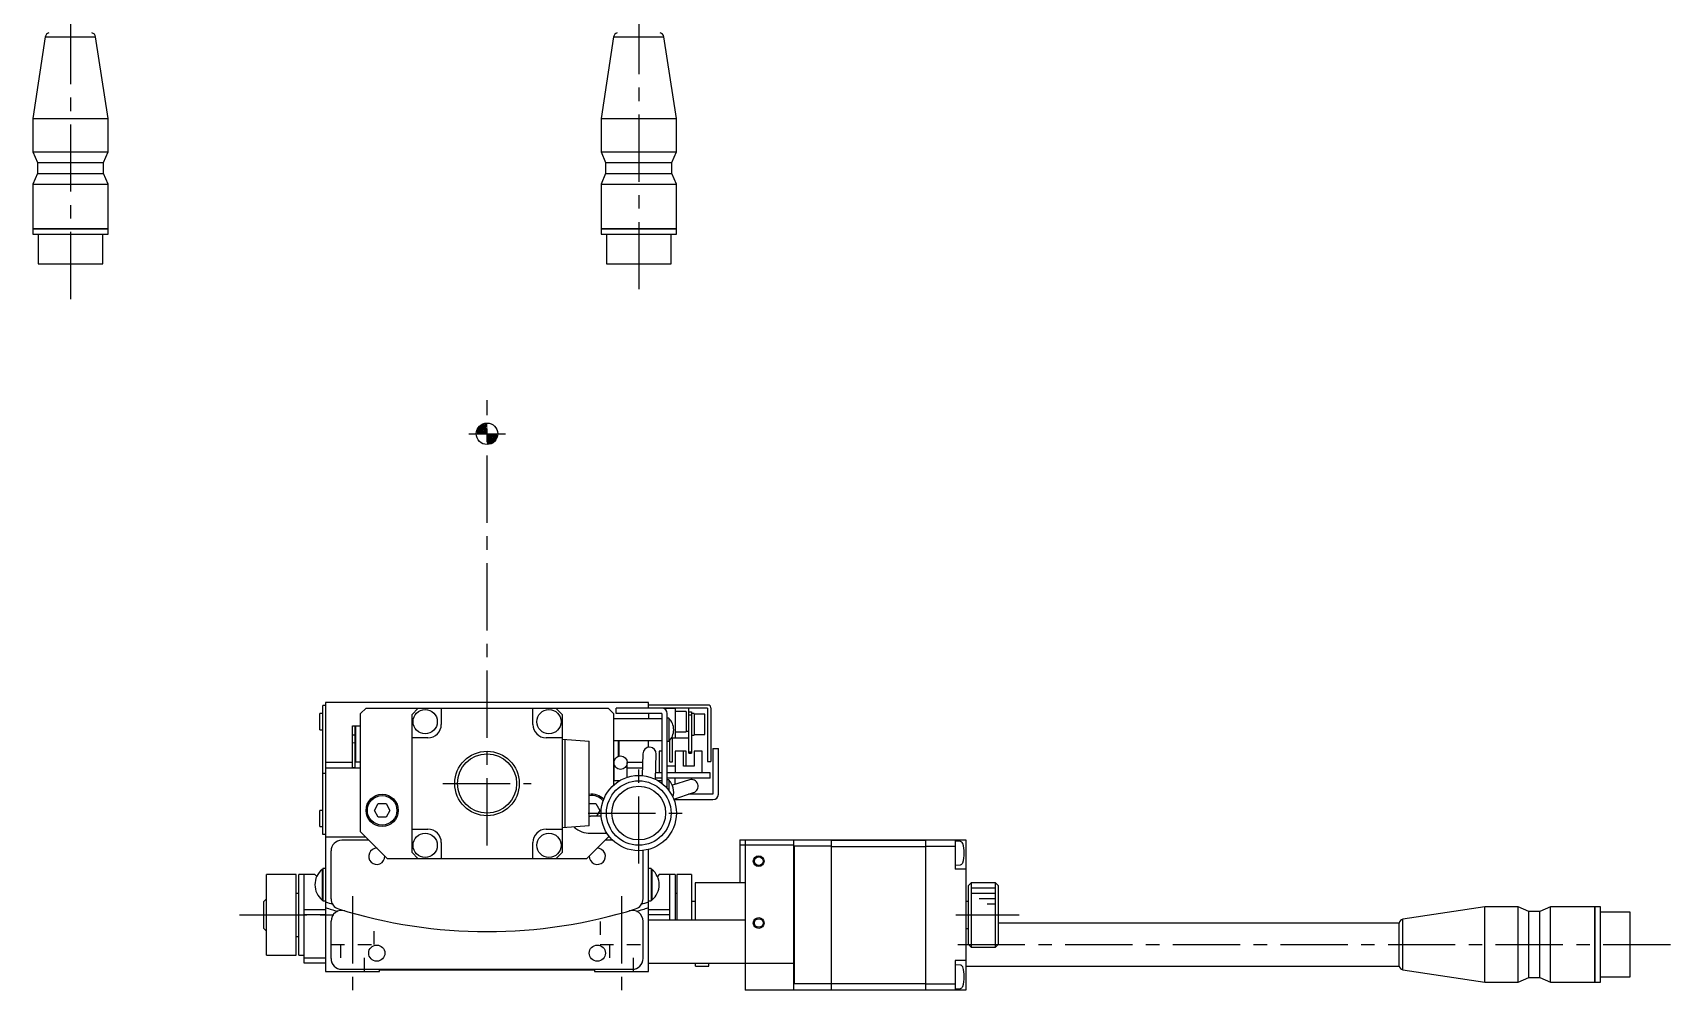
# Model space of a CAD drawing. Extents: x -269 to 423, y 17 to 487.
# Drawn here: x -242.4 to 62.6, y 23.9 to 202.9 of the extents above; entities that cross this region are included whole.
import ezdxf

# ---------------------------------------------------------------- set-up
doc = ezdxf.new("R2010")
doc.units = 0
doc.header["$LTSCALE"] = 10
doc.linetypes.add('CENTER', pattern=[2, 1.25, -0.25, 0.25, -0.25])
doc.linetypes.add('DOT', pattern=[0.5, 0.25, -0.25])
doc.layers.add('1', color=7, linetype='CONTINUOUS')
doc.layers.add('21', color=7, linetype='CONTINUOUS')

# ---------------------------------------------------------------- blocks, each defined once
blk = doc.blocks.new('AID3219')
at = {"layer": '21', "color": 7, "linetype": 'CONTINUOUS'}
blk.add_circle((-157.942498, 128.284112), 2, dxfattribs=at)
for centre, radius, start, end in [((-157.942498, 128.284112), 1.8, 90, 180), ((-157.942498, 128.284112), 1.6, 90, 180), ((-157.942498, 128.284112), 1.4, 90, 179.999955), ((-157.942498, 128.284112), 1.2, 90, 179.99997), ((-157.942498, 128.284112), 1, 90, 179.999964), ((-157.9425, 128.284114), 0.799999, 89.999799, 180.000086), ((-157.942498, 128.284112), 0.6, 89.99994, 180), ((-157.942498, 128.284112), 0.4, 90, 180), ((-157.942498, 128.284112), 0.2, 90, 180), ((-157.942498, 128.284112), 0.6, 269.99994, 0), ((-157.942498, 128.284112), 1.8, 270, 0), ((-157.942498, 128.284112), 1.6, 270, 0), ((-157.942498, 128.284112), 0.4, 270, 0), ((-157.942498, 128.284112), 0.2, 270, 0), ((-157.942498, 128.284112), 1.2, 270, 359.99997), ((-157.942498, 128.284112), 1.4, 270, 359.999955), ((-157.942498, 128.284112), 1, 270, 359.999964), ((-157.9425, 128.284114), 0.799999, 270.000201, 359.999914)]:
    blk.add_arc(centre, radius, start, end, dxfattribs=at)

msp = doc.modelspace()

# ---------------------------------------------------------------- linework, layer by layer
at = {"layer": '1', "color": 4, "linetype": 'CENTER'}
for p, q in [((-129.742498, 287.66172), (-129.742498, 152.66172)), ((-235.383372, 285.821182), (-235.383372, 152.66172)), ((-157.942498, 51.72192), (-157.942498, 134.548227)), ((-161.342498, 128.284112), (-154.542498, 128.284112)), ((-129.742498, 48.334114), (-129.742498, 67.134111)), ((-166.142498, 63.234112), (-149.742498, 63.234112)), ((-139.142497, 57.734112), (-120.3425, 57.734112)), ((-182.942498, 42.281625), (-182.942498, 23.853359)), ((-132.942498, 42.281625), (-132.942498, 23.853359)), ((-203.939103, 38.784112), (-185.727639, 38.784112)), ((-70.769859, 38.784112), (-59.007536, 38.784112)), ((-70.447333, 33.284112), (62.557501, 33.284112))]:
    msp.add_line(p, q, dxfattribs=at)
at = {"layer": '1', "color": 7, "linetype": 'CONTINUOUS'}
for p, q in [((-240.067697, 202.145705), (-242.383371, 186.911722)), ((-240.067697, 202.145705), (-230.699046, 202.145705)), ((-228.383373, 186.911722), (-230.699046, 202.145705)), ((-134.426824, 202.145705), (-136.742497, 186.911722)), ((-134.426824, 202.145705), (-125.058173, 202.145705)), ((-122.742499, 186.911722), (-125.058173, 202.145705)), ((-242.383371, 186.911722), (-242.383371, 180.718723)), ((-242.383371, 186.911722), (-228.383373, 186.911722)), ((-228.383373, 180.718723), (-228.383373, 186.911722)), ((-136.742497, 186.911722), (-136.742497, 180.718723)), ((-136.742497, 186.911722), (-122.742499, 186.911722)), ((-122.742499, 180.718723), (-122.742499, 186.911722)), ((-242.383371, 180.718723), (-241.533372, 178.718723)), ((-242.383371, 180.718723), (-228.383373, 180.718723)), ((-229.233372, 178.718723), (-228.383373, 180.718723)), ((-136.742497, 180.718723), (-135.892498, 178.718723)), ((-136.742497, 180.718723), (-122.742499, 180.718723)), ((-123.592498, 178.718723), (-122.742499, 180.718723)), ((-241.533372, 178.718723), (-241.533372, 176.718723)), ((-241.533372, 178.718723), (-229.233372, 178.718723)), ((-229.233372, 176.718723), (-229.233372, 178.718723)), ((-135.892498, 178.718723), (-135.892498, 176.718723)), ((-135.892498, 178.718723), (-123.592498, 178.718723)), ((-123.592498, 176.718723), (-123.592498, 178.718723)), ((-241.533372, 176.718723), (-242.383371, 174.718723)), ((-242.383371, 174.718723), (-242.383371, 166.461723)), ((-242.383371, 174.718723), (-228.383373, 174.718723)), ((-241.533372, 176.718723), (-229.233372, 176.718723)), ((-228.383373, 174.718723), (-229.233372, 176.718723)), ((-228.383373, 166.461723), (-228.383373, 174.718723)), ((-135.892498, 176.718723), (-136.742497, 174.718723)), ((-136.742497, 174.718723), (-136.742497, 166.461723)), ((-136.742497, 174.718723), (-122.742499, 174.718723)), ((-135.892498, 176.718723), (-123.592498, 176.718723)), ((-122.742499, 174.718723), (-123.592498, 176.718723)), ((-122.742499, 166.461723), (-122.742499, 174.718723)), ((-242.383371, 166.461723), (-242.333371, 166.411723)), ((-242.383371, 166.461723), (-228.383373, 166.461723)), ((-242.383371, 166.411723), (-242.383371, 165.411721)), ((-242.383371, 166.411723), (-228.383373, 166.411723)), ((-242.383371, 165.411721), (-228.383373, 165.411721)), ((-241.38337, 165.411721), (-241.38337, 159.91172)), ((-229.383374, 159.91172), (-229.383374, 165.411721)), ((-228.433373, 166.411723), (-228.383373, 166.461723)), ((-228.383373, 165.411721), (-228.383373, 166.411723)), ((-136.742497, 166.461723), (-136.692497, 166.411723)), ((-136.742497, 166.461723), (-122.742499, 166.461723)), ((-136.742497, 166.411723), (-136.742497, 165.411721)), ((-136.742497, 166.411723), (-122.742499, 166.411723)), ((-136.742497, 165.411721), (-122.742499, 165.411721)), ((-135.742496, 165.411721), (-135.742496, 159.91172)), ((-123.7425, 159.91172), (-123.7425, 165.411721)), ((-122.792499, 166.411723), (-122.742499, 166.461723)), ((-122.742499, 165.411721), (-122.742499, 166.411723)), ((-241.38337, 159.91172), (-229.383374, 159.91172)), ((-135.742496, 159.91172), (-123.7425, 159.91172)), ((-188.442498, 53.734112), (-188.442498, 77.734112)), ((-187.942498, 77.734112), (-188.442498, 77.734112)), ((-127.942498, 78.284112), (-187.942498, 78.284112)), ((-187.942498, 78.284112), (-187.942498, 28.284112)), ((-180.442498, 77.234112), (-181.442498, 76.234112)), ((-180.442498, 77.234112), (-135.442498, 77.234112)), ((-170.742498, 77.234112), (-171.942498, 76.034112)), ((-166.442498, 77.234112), (-166.442498, 74.234112)), ((-149.442498, 74.234112), (-149.442498, 77.234112)), ((-143.942498, 76.034112), (-145.142498, 77.234112)), ((-134.442498, 76.234112), (-135.442498, 77.234112)), ((-116.942498, 77.234112), (-133.942498, 77.234112)), ((-133.942498, 76.234112), (-133.942498, 77.234112)), ((-127.942498, 77.234112), (-127.942498, 78.284112)), ((-116.842498, 77.834112), (-127.942498, 77.834112)), ((-122.942498, 77.184112), (-125.130248, 77.184112)), ((-122.942498, 77.234112), (-122.942498, 71.734112)), ((-120.942498, 76.634112), (-122.942498, 76.634112)), ((-120.942498, 76.634112), (-120.942498, 72.834112)), ((-120.442498, 68.85519), (-120.442498, 77.234112)), ((-120.442498, 76.560004), (-119.942498, 76.560004)), ((-119.942498, 76.560004), (-119.942498, 68.85519)), ((-116.942498, 77.234112), (-116.942498, 67.334112)), ((-116.342498, 77.334112), (-116.342498, 67.334112)), ((-188.442498, 76.234112), (-189.042498, 76.234112)), ((-189.042498, 73.234112), (-189.042498, 76.234112)), ((-189.042498, 73.234112), (-188.442498, 73.234112)), ((-182.942498, 73.975472), (-181.442498, 73.975472)), ((-182.942498, 66.097167), (-182.942498, 73.975472)), ((-182.442498, 66.097167), (-182.442498, 73.947857)), ((-182.392498, 73.925495), (-182.436235, 73.951313)), ((-182.436235, 73.951313), (-181.442498, 73.951313)), ((-182.392498, 73.925495), (-182.392498, 67.259548)), ((-181.442498, 73.925495), (-182.392498, 73.925495)), ((-181.442498, 54.234112), (-181.442498, 76.234112)), ((-171.942498, 76.034112), (-171.942498, 50.434112)), ((-143.942498, 50.434112), (-143.942498, 76.034112)), ((-134.442498, 76.234112), (-134.442498, 62.921596)), ((-125.442498, 75.234112), (-134.442498, 75.234112)), ((-125.442498, 76.234112), (-133.942498, 76.234112)), ((-127.942498, 76.234112), (-127.942498, 75.234112)), ((-125.442498, 76.234112), (-125.442498, 63.257697)), ((-124.442498, 62.306856), (-124.442498, 76.234112)), ((-124.150251, 75.384112), (-124.442498, 75.384112)), ((-124.150251, 75.384112), (-124.150251, 71.084112)), ((-120.442498, 76.009316), (-119.942498, 76.009316)), ((-119.442498, 76.234112), (-119.942498, 76.234112)), ((-119.442498, 76.234112), (-119.442498, 72.234112)), ((-117.442498, 76.134112), (-119.442498, 76.134112)), ((-117.442498, 72.334112), (-117.442498, 76.134112)), ((-182.442498, 72.217092), (-182.942498, 72.25396)), ((-182.942498, 70.799127), (-182.442498, 70.830729)), ((-168.942498, 71.734112), (-171.942498, 71.734112)), ((-143.942498, 71.734112), (-146.942498, 71.734112)), ((-143.942498, 71.484112), (-138.942498, 71.134482)), ((-143.442498, 55.019076), (-143.442498, 71.449149)), ((-138.942498, 55.333746), (-138.942498, 71.134478)), ((-134.442498, 71.234112), (-125.442498, 71.234112)), ((-133.492498, 68.305935), (-133.492498, 71.234112)), ((-133.442498, 71.234112), (-133.442498, 68.320376)), ((-127.942498, 69.968009), (-127.942498, 71.234112)), ((-124.442498, 71.084112), (-124.150251, 71.084112)), ((-123.942498, 67.234112), (-123.942498, 71.307976)), ((-123.644422, 71.734112), (-120.442498, 71.734112)), ((-123.442498, 67.234112), (-123.442498, 71.734112)), ((-122.942498, 72.834112), (-120.942498, 72.834112)), ((-120.442498, 72.880238), (-120.942498, 72.880238)), ((-119.942498, 72.234112), (-119.442498, 72.234112)), ((-119.442498, 72.334112), (-117.442498, 72.334112)), ((-187.942498, 67.209527), (-182.942498, 67.209527)), ((-182.392498, 67.259548), (-182.437422, 67.187463)), ((-181.442498, 67.187463), (-182.437422, 67.187463)), ((-182.392498, 67.259548), (-181.442498, 67.259548)), ((-134.442498, 67.259548), (-134.362045, 67.259548)), ((-134.368474, 67.187463), (-134.442498, 67.187463)), ((-134.370724, 67.112501), (-134.370724, 63.734112)), ((-131.874495, 67.209527), (-129.0465, 67.209527)), ((-131.870724, 64.402744), (-131.870724, 67.112501)), ((-128.991737, 68.777737), (-129.133869, 64.707602)), ((-126.656457, 64.017132), (-126.49326, 68.690488)), ((-125.442498, 69.234112), (-125.942498, 69.234112)), ((-125.942498, 69.234112), (-125.942498, 65.234112)), ((-123.942498, 67.234112), (-123.442498, 67.234112)), ((-120.942498, 69.234112), (-122.942498, 69.234112)), ((-122.942498, 69.234112), (-122.942498, 65.234112)), ((-121.442498, 66.434112), (-121.442498, 69.234112)), ((-120.942498, 66.434112), (-120.942498, 69.234112)), ((-120.442498, 69.115662), (-119.942498, 69.115662)), ((-120.442498, 68.85519), (-119.942498, 68.85519)), ((-117.942498, 69.234112), (-119.442498, 69.234112)), ((-119.442498, 69.234112), (-119.442498, 66.434112)), ((-117.942498, 65.234112), (-117.942498, 69.234112)), ((-116.942498, 67.334112), (-116.342498, 67.334112)), ((-115.942498, 69.734112), (-115.942498, 61.234112)), ((-115.942498, 69.734112), (-114.942498, 69.734112)), ((-114.942498, 61.234112), (-114.942498, 69.734112)), ((-187.942498, 65.109232), (-188.442498, 65.109232)), ((-181.442498, 66.097167), (-187.942498, 66.097167)), ((-182.942498, 66.234112), (-182.442498, 66.234112)), ((-134.370724, 66.097167), (-134.442498, 66.097167)), ((-129.085344, 66.097167), (-131.870724, 66.097167)), ((-125.442498, 64.234112), (-126.64888, 64.234112)), ((-125.442498, 65.234112), (-126.613959, 65.234112)), ((-122.942498, 66.434112), (-124.442498, 66.434112)), ((-116.442498, 65.234112), (-124.442498, 65.234112)), ((-116.442498, 64.234112), (-124.442498, 64.234112)), ((-122.942498, 63.073681), (-122.942498, 64.234112)), ((-119.442498, 66.434112), (-121.442498, 66.434112)), ((-116.442498, 64.234112), (-116.442498, 65.234112)), ((-133.348048, 63.734112), (-134.442498, 63.734112)), ((-125.442498, 63.734112), (-126.136949, 63.734112)), ((-124.150251, 63.884112), (-124.442498, 63.884112)), ((-124.150251, 63.884112), (-124.150251, 61.944427)), ((-120.32877, 63.922933), (-123.478161, 62.899634)), ((-123.247948, 60.345778), (-119.556227, 61.545292)), ((-115.942498, 61.234112), (-120.513939, 61.234112)), ((-188.442498, 58.234112), (-189.042498, 58.234112)), ((-189.042498, 55.234112), (-189.042498, 58.234112)), ((-178.885874, 58.234112), (-178.164186, 59.484112)), ((-178.164186, 56.984112), (-178.885874, 58.234112)), ((-178.164186, 59.484112), (-176.720811, 59.484112)), ((-176.720811, 59.484112), (-175.999123, 58.234112)), ((-175.999123, 58.234112), (-176.720811, 56.984112)), ((-138.942498, 59.484112), (-137.720811, 59.484112)), ((-137.720811, 59.484112), (-136.999123, 58.234112)), ((-136.999123, 58.234112), (-137.613736, 57.169572)), ((-123.204151, 60.234112), (-115.942498, 60.234112)), ((-189.042498, 55.234112), (-188.442498, 55.234112)), ((-176.720811, 56.984112), (-178.164186, 56.984112)), ((-138.942498, 55.333752), (-143.942498, 54.984112)), ((-136.719695, 57.169572), (-138.693969, 57.169572)), ((-187.942498, 53.734112), (-188.442498, 53.734112)), ((-187.942498, 53.284112), (-180.492498, 53.284112)), ((-179.892498, 52.684112), (-184.942498, 52.684112)), ((-181.442498, 54.234112), (-176.442498, 49.234112)), ((-171.942498, 54.734112), (-168.942498, 54.734112)), ((-166.442498, 52.234112), (-166.442498, 49.234112)), ((-149.442498, 49.234112), (-149.442498, 52.234112)), ((-146.942498, 54.734112), (-143.942498, 54.734112)), ((-139.442498, 49.234112), (-135.255745, 53.420866)), ((-138.693969, 53.969572), (-135.644042, 53.969572)), ((-134.589919, 52.684112), (-135.992498, 52.684112)), ((-135.392498, 53.284112), (-135.145968, 53.284112)), ((-110.942498, 52.784112), (-110.942498, 44.784112)), ((-110.942498, 52.784112), (-68.942498, 52.784112)), ((-109.942498, 52.784112), (-109.942498, 24.784112)), ((-100.892498, 52.784112), (-100.942498, 52.734112)), ((-100.942498, 24.784112), (-100.942498, 52.784112)), ((-93.942498, 52.784112), (-93.942498, 24.784112)), ((-93.942498, 52.684112), (-76.442498, 52.684112)), ((-76.442498, 52.784112), (-76.442498, 24.784112)), ((-70.942498, 52.784112), (-70.942498, 47.284112)), ((-69.957219, 52.447912), (-70.942498, 52.534112)), ((-68.942498, 52.784112), (-68.942498, 24.784112)), ((-186.942498, 41.805585), (-186.942498, 50.684112)), ((-139.442498, 49.234112), (-176.442498, 49.234112)), ((-171.942498, 50.434112), (-170.742498, 49.234112)), ((-145.142498, 49.234112), (-143.942498, 50.434112)), ((-128.942498, 41.805585), (-128.942498, 50.684112)), ((-127.942498, 28.284112), (-127.942498, 50.9695)), ((-100.942498, 51.784112), (-110.942498, 51.784112)), ((-100.942498, 51.684112), (-100.842498, 51.584112)), ((-100.842498, 51.584112), (-100.842498, 25.984112)), ((-93.942498, 51.584112), (-100.842498, 51.584112)), ((-93.942498, 51.542691), (-76.442498, 51.542691)), ((-76.442498, 51.584112), (-70.942498, 51.584112)), ((-193.442498, 46.284112), (-198.942498, 46.284112)), ((-198.942498, 31.284112), (-198.942498, 46.284112)), ((-193.442498, 31.284112), (-193.442498, 46.284112)), ((-189.942498, 46.284112), (-192.942498, 46.284112)), ((-192.942498, 31.284112), (-192.942498, 46.284112)), ((-191.942498, 29.784112), (-191.942498, 46.284112)), ((-189.602284, 45.943898), (-189.942498, 46.284112)), ((-188.602053, 47.244112), (-188.602053, 41.544112)), ((-188.442498, 47.244112), (-188.602053, 47.244112)), ((-188.442498, 47.394112), (-188.442498, 41.394112)), ((-187.942498, 47.394112), (-188.442498, 47.394112)), ((-127.442498, 47.394112), (-127.942498, 47.394112)), ((-127.442498, 47.394112), (-127.442498, 41.394112)), ((-127.282943, 47.244112), (-127.442498, 47.244112)), ((-127.282943, 47.244112), (-127.282943, 41.544112)), ((-125.942498, 46.284112), (-126.282712, 45.943899)), ((-122.942498, 46.284112), (-125.942498, 46.284112)), ((-123.942498, 37.784112), (-123.942498, 46.284112)), ((-122.942498, 46.284112), (-122.942498, 37.784112)), ((-122.642498, 46.284112), (-122.642498, 37.784112)), ((-119.942498, 46.284112), (-122.642498, 46.284112)), ((-119.942498, 46.284112), (-119.942498, 37.784112)), ((-70.942498, 48.034112), (-69.957219, 48.120313)), ((-68.942498, 47.284112), (-70.942498, 47.284112)), ((-192.942498, 42.784112), (-193.442498, 42.784112)), ((-122.642498, 42.784112), (-122.942498, 42.784112)), ((-119.242498, 44.784112), (-119.242498, 37.784112)), ((-109.942498, 44.784112), (-119.242498, 44.784112)), ((-67.942498, 44.784112), (-68.442498, 44.284112)), ((-68.442498, 33.284112), (-68.442498, 44.284112)), ((-67.942498, 44.784112), (-67.942498, 32.784112)), ((-63.442498, 44.784112), (-67.942498, 44.784112)), ((-63.442498, 32.784112), (-63.442498, 44.784112)), ((-62.942498, 44.284112), (-63.442498, 44.784112)), ((-62.942498, 44.284112), (-62.942498, 33.284112)), ((-198.942498, 41.784112), (-199.442498, 41.284112)), ((-199.442498, 36.284112), (-199.442498, 41.284112)), ((-191.942498, 39.784112), (-187.942498, 39.784112)), ((-188.602053, 41.544112), (-188.442498, 41.544112)), ((-188.442498, 41.394112), (-187.942498, 41.394112)), ((-127.942498, 41.394112), (-127.442498, 41.394112)), ((-127.942498, 39.784112), (-123.942498, 39.784112)), ((-127.442498, 41.544112), (-127.282943, 41.544112)), ((-119.242498, 41.284112), (-119.942498, 41.284112)), ((-68.442498, 41.284112), (-68.942498, 41.284112)), ((27.557498, 40.284111), (12.323515, 37.968438)), ((27.557498, 26.284113), (27.557498, 40.284111)), ((33.750497, 40.284111), (27.557498, 40.284111)), ((33.750497, 26.284113), (33.750497, 40.284111)), ((35.750497, 39.434112), (33.750497, 40.284111)), ((39.750497, 40.284111), (37.750497, 39.434112)), ((39.750497, 26.284113), (39.750497, 40.284111)), ((48.007497, 40.284111), (39.750497, 40.284111)), ((48.007497, 26.284113), (48.007497, 40.284111)), ((48.057497, 40.234111), (48.007497, 40.284111)), ((48.057497, 26.284113), (48.057497, 40.284111)), ((49.057499, 40.284111), (48.057497, 40.284111)), ((49.057499, 26.284113), (49.057499, 40.284111)), ((-187.942498, 38.784112), (-191.942498, 38.784112)), ((-186.942498, 30.684112), (-186.942498, 37.623359)), ((-128.942498, 30.684112), (-128.942498, 37.623359)), ((-123.942498, 38.784112), (-127.942498, 38.784112)), ((-109.942498, 37.784112), (-127.942498, 37.784112)), ((11.599842, 37.284112), (-62.942498, 37.284112)), ((11.599842, 29.284112), (11.599842, 37.284112)), ((12.323515, 28.599787), (12.323515, 37.968438)), ((35.750497, 27.134112), (35.750497, 39.434112)), ((37.750497, 39.434112), (35.750497, 39.434112)), ((37.750497, 27.134112), (37.750497, 39.434112)), ((54.5575, 39.28411), (49.057499, 39.28411)), ((54.5575, 27.284114), (54.5575, 39.28411)), ((-199.442498, 36.284112), (-198.942498, 35.784112)), ((-193.442498, 34.784112), (-192.942498, 34.784112)), ((-68.942498, 36.284112), (-68.442498, 36.284112)), ((-198.942498, 31.284112), (-193.442498, 31.284112)), ((-192.942498, 31.284112), (-191.942498, 31.284112)), ((-191.942498, 30.784112), (-187.942498, 30.784112)), ((-68.442498, 33.284112), (-67.942498, 32.784112)), ((-67.942498, 32.784112), (-63.442498, 32.784112)), ((-63.442498, 32.784112), (-62.942498, 33.284112)), ((-187.942498, 29.784112), (-191.942498, 29.784112)), ((-187.942498, 28.284112), (-177.942498, 28.284112)), ((-184.942498, 28.684112), (-130.942498, 28.684112)), ((-177.942498, 28.584112), (-137.942498, 28.584112)), ((-177.942498, 28.284112), (-177.942498, 28.584112)), ((-137.942498, 28.584112), (-137.942498, 28.284112)), ((-137.942498, 28.284112), (-127.942498, 28.284112)), ((-127.942498, 29.784112), (-100.942498, 29.784112)), ((-119.192498, 29.284112), (-119.192498, 29.784112)), ((-119.192498, 29.284112), (-116.692498, 29.284112)), ((-116.692498, 29.284112), (-116.692498, 29.784112)), ((-68.942498, 30.284112), (-70.942498, 30.284112)), ((-70.942498, 30.284112), (-70.942498, 24.784112)), ((-69.957219, 29.447912), (-70.942498, 29.534112)), ((-68.942498, 29.284112), (11.599842, 29.284112)), ((12.323515, 28.599787), (27.557498, 26.284113)), ((-100.942498, 24.784112), (-109.942498, 24.784112)), ((-100.842498, 25.984112), (-100.942498, 25.884112)), ((-100.942498, 24.834112), (-100.892498, 24.784112)), ((-93.942498, 24.784112), (-100.892498, 24.784112)), ((-93.942498, 25.984112), (-100.842498, 25.984112)), ((-93.942498, 26.025534), (-76.442498, 26.025534)), ((-93.942498, 24.884112), (-76.442498, 24.884112)), ((-76.442498, 25.984112), (-70.942498, 25.984112)), ((-68.942498, 24.784112), (-76.442498, 24.784112)), ((-70.942498, 25.034112), (-69.957219, 25.120313)), ((27.557498, 26.284113), (33.750497, 26.284113)), ((33.750497, 26.284113), (35.750497, 27.134112)), ((35.750497, 27.134112), (37.750497, 27.134112)), ((37.750497, 27.134112), (39.750497, 26.284113)), ((39.750497, 26.284113), (48.007497, 26.284113)), ((48.007497, 26.284113), (48.057497, 26.334113)), ((48.057497, 26.284113), (49.057499, 26.284113)), ((49.057499, 27.284114), (54.5575, 27.284114))]:
    msp.add_line(p, q, dxfattribs=at)
at = {"layer": '1', "color": 9, "linetype": 'CONTINUOUS'}
for p, q in [((-63.442498, 43.784112), (-67.942498, 43.784112)), ((-63.442498, 42.784112), (-67.942498, 42.784112)), ((-63.442498, 41.784112), (-66.442498, 41.784112)), ((-63.442498, 40.784112), (-64.942498, 40.784112))]:
    msp.add_line(p, q, dxfattribs=at)
at = {"layer": '1', "color": 9, "linetype": 'DOT'}
for p, q in [((-178.942498, 33.284112), (-178.942498, 37.58629)), ((-136.942498, 37.586099), (-136.942498, 33.284112)), ((-186.942498, 33.284112), (-178.942498, 33.284112)), ((-185.192498, 33.284112), (-185.192498, 28.284112)), ((-180.692498, 28.284112), (-180.692498, 33.284112)), ((-136.942498, 33.284112), (-128.942498, 33.284112)), ((-135.192498, 33.284112), (-135.192498, 28.284112)), ((-130.692498, 28.284112), (-130.692498, 33.284112))]:
    msp.add_line(p, q, dxfattribs=at)
at = {"layer": '1', "color": 7, "linetype": 'CONTINUOUS'}
for centre, radius in [((-169.442498, 74.734112), 2.25), ((-146.442498, 74.734112), 2.25), ((-157.942498, 63.234112), 6), ((-157.942498, 63.234112), 5.5), ((-133.120724, 67.112501), 1.25), ((-129.742498, 57.734112), 6.999999), ((-177.442498, 58.234112), 3), ((-129.742498, 57.734112), 5.999998), ((-129.742498, 57.734112), 5), ((-177.442498, 58.234112), 2.75), ((-169.442498, 51.734112), 2.25), ((-146.442498, 51.734112), 2.25), ((-107.442498, 48.784112), 0.8), ((-107.442498, 37.284112), 0.8), ((-178.442498, 31.684112), 1.5), ((-137.442498, 31.684112), 1.5)]:
    msp.add_circle(centre, radius, dxfattribs=at)
at = {"layer": '1', "color": 9, "linetype": 'CONTINUOUS'}
for centre in [(-107.442498, 48.784112), (-107.442498, 37.284112)]:
    msp.add_circle(centre, 1, dxfattribs=at)
at = {"layer": '1', "color": 7, "linetype": 'CONTINUOUS'}
for centre, radius, start, end in [((-239.095455, 201.911721), 1.000002, 106.733256, 166.468302), ((-231.671289, 201.911721), 1.000002, 13.531698, 73.266744), ((-133.454581, 201.911721), 1.000002, 106.733256, 166.468302), ((-126.030415, 201.911721), 1.000002, 13.531698, 73.266744), ((-125.442498, 76.234112), 1, 0, 90), ((-116.842498, 77.334112), 0.5, 0, 90), ((-212.392498, 128.234112), 62, 298.885743, 298.892354), ((-168.942498, 74.234112), 2.5, 270, 0), ((-146.942498, 74.234112), 2.5, 180, 270), ((-126.242498, 73.234112), 3, 314.220044, 45.779956), ((-212.392498, 128.234112), 68, 296.132033, 296.136797), ((-127.742498, 68.734112), 1.25, 358, 178), ((-138.442498, 58.234112), 3, 43.288337, 99.594068), ((-126.242498, 61.734112), 3, 340.434043, 45.779956), ((-119.942498, 62.734112), 1.25, 288, 108), ((-115.942498, 61.234112), 1, 270, 0), ((-138.442498, 58.234112), 2.75, 40.66719, 100.475682), ((-138.693969, 58.569572), 4.6, 228.263397, 270), ((-138.693969, 58.569572), 1.4, 259.774609, 270), ((-184.942498, 50.684112), 2, 90, 180), ((-168.942498, 52.234112), 2.5, 0, 90), ((-146.942498, 52.234112), 2.5, 90, 180), ((-70.000797, 51.949814), 0.5, 17.629155, 85), ((-75.242498, 50.284112), 6, 342.370845, 17.629155), ((-178.442498, 49.684112), 1.5, 88.05682, 1.94318), ((-137.442498, 49.684112), 1.5, 178.05682, 91.94318), ((-130.942498, 50.684112), 2, 0, 2.739866), ((-186.242498, 44.394112), 3.7, 129.621835, 230.378165), ((-129.642498, 44.394112), 3.7, 309.621835, 50.378165), ((-70.000797, 48.618411), 0.5, 275, 342.370845), ((-157.942498, 128.184112), 92, 250.968559, 251.811253), ((-157.942498, 128.184112), 93, 251.180937, 252.589936), ((-184.942498, 41.805585), 2, 180, 252.641921), ((-157.942498, 128.184112), 92.5, 252.641921, 287.358079), ((-130.942498, 41.805585), 2, 287.358079, 0), ((-157.942498, 128.184112), 93, 287.410064, 288.819063), ((-157.942498, 128.184112), 92, 288.188747, 289.031441), ((-184.942498, 37.623359), 2, 73.39845, 180), ((-130.942498, 37.623359), 2, 0, 106.60155), ((12.557499, 36.996195), 1.000002, 103.531698, 163.266744), ((-184.942498, 30.684112), 2, 180, 270), ((-130.942498, 30.684112), 2, 270, 0), ((-70.000797, 28.949814), 0.5, 17.629155, 85), ((-75.242498, 27.284112), 6, 342.370845, 17.629155), ((12.557499, 29.572029), 1.000002, 196.733256, 256.468302), ((-70.000797, 25.618411), 0.5, 275, 342.370845)]:
    msp.add_arc(centre, radius, start, end, dxfattribs=at)

# ---------------------------------------------------------------- block references
at = {"layer": '21'}
msp.add_blockref('AID3219', (0, 0), dxfattribs=at)

doc.saveas('drawing.dxf')
